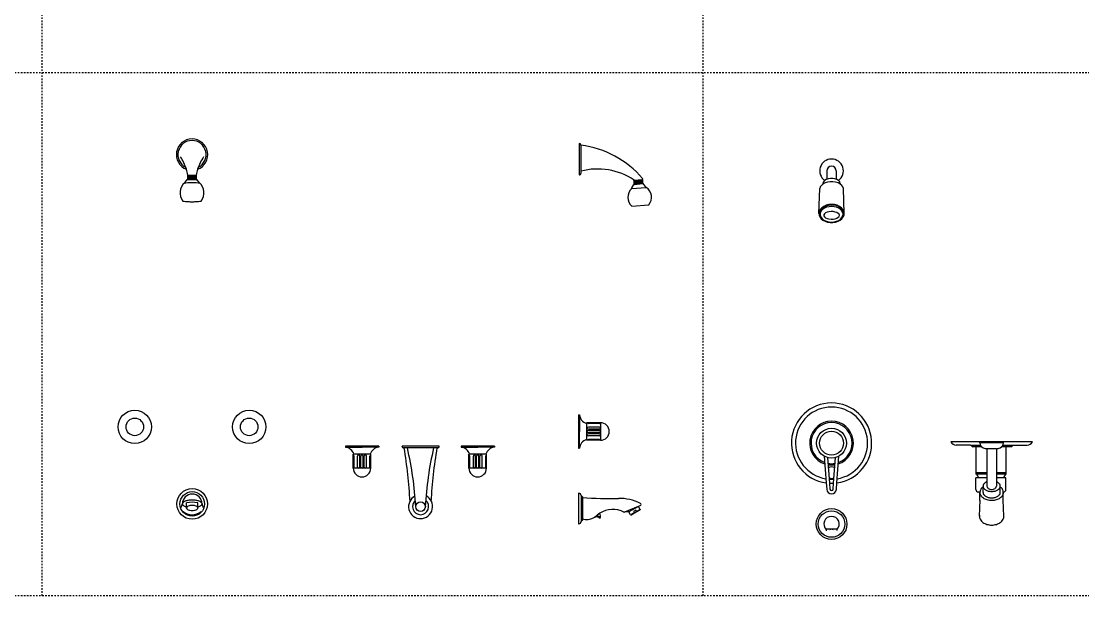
# Model space of a CAD drawing. Header units: inches. Extents: x -292 to 2932, y -132 to 3398.
# Drawn here: x 478.2 to 547.8, y 1020.4 to 1058.1 of the extents above; entities that cross this region are included whole.
import ezdxf

# ---------------------------------------------------------------- set-up
doc = ezdxf.new("R2010")
doc.units = ezdxf.units.IN
doc.header["$MEASUREMENT"] = 0
doc.linetypes.add('CENTER', pattern=[2, 1.25, -0.25, 0.25, -0.25])
doc.linetypes.add('DASHDOT2', pattern=[0.5, 0.25, -0.125, 0, -0.125])

# ---------------------------------------------------------------- blocks, each defined once
blk = doc.blocks.new('showerheads_and_shower_faucets')
at = {"color": 18, "linetype": 'DASHDOT2', "true_color": 0x000000, "transparency": 33554541}
for p, q in [((2675.8, 1080.2), (2675.8, 3386.4)), ((3776.8, 1080.2), (3776.8, 3386.4)), ((2675.8, 1080.2), (2675.8, 1950.5)), ((7423.1, 1080.2), (924.4, 1080.2))]:
    blk.add_line(p, q, dxfattribs=at)
at = {"color": 18, "true_color": 0x000000, "transparency": 33554541}
for p, q in [((3570.2, 1832.9), (3570.2, 1780.8)), ((3570.2, 1832.9), (3570.6, 1832.9)), ((3573.2, 1830.3), (3573.2, 1787)), ((3573.2, 1787), (3573.2, 1783.3)), ((2913.2, 1767.7), (2917.4, 1773.3)), ((2917.4, 1773.3), (2918.6, 1773.3)), ((2918.6, 1780.5), (2932.4, 1780.5)), ((2918.6, 1779.1), (2932.4, 1779.1)), ((2918.6, 1777.6), (2932.3, 1777.6)), ((2918.6, 1776.1), (2932.3, 1776.1)), ((2918.6, 1774.7), (2932.3, 1774.7)), ((2918.6, 1773.3), (2932.3, 1773.3)), ((2932.3, 1777.6), (2932.4, 1777.6)), ((2932.3, 1776.1), (2932.4, 1776.1)), ((2932.3, 1774.7), (2932.4, 1774.7)), ((2932.3, 1773.3), (2933.3, 1773.3)), ((2937.6, 1767.7), (2933.3, 1773.3)), ((3570.2, 1780.8), (3570.6, 1780.8)), ((3661.6, 1772.2), (3675.3, 1773.4)), ((3661.8, 1770.8), (3675.5, 1772)), ((3661.9, 1769.3), (3675.5, 1770.5)), ((3662, 1767.9), (3675.7, 1769)), ((3675.5, 1770.5), (3675.6, 1770.5)), ((3675.7, 1769), (3675.7, 1769.1)), ((3657.4, 1757.9), (3661.1, 1764.9)), ((3657.4, 1757.9), (3681.8, 1760)), ((3661.1, 1764.9), (3662.3, 1765)), ((3662.1, 1766.4), (3675.8, 1767.6)), ((3662.3, 1765), (3675.9, 1766.2)), ((3675.8, 1767.6), (3675.8, 1767.6)), ((3675.9, 1766.2), (3677, 1766.3)), ((3681.8, 1760), (3677, 1766.3)), ((3969.6, 1716.5), (3970.9, 1757.9)), ((3976.3, 1766.2), (3976.3, 1765.6)), ((4005, 1766.2), (4005, 1765.6)), ((4011.7, 1716.5), (4010.4, 1757.9)), ((3657.8, 1728.5), (3686.5, 1731)), ((3569.2, 1381.4), (3570.7, 1381.4)), ((3569.2, 1381.4), (3569.2, 1325.8)), ((3570.2, 1381.4), (3570.2, 1353.6)), ((3570.5, 1381.4), (3570.5, 1353.6)), ((3570.7, 1381.4), (3570.7, 1353.6)), ((3582.3, 1368.2), (3582.3, 1367.1)), ((3605.7, 1368.2), (3582.3, 1368.2)), ((3582.3, 1367.1), (3582.3, 1340.1)), ((3603.9, 1366.8), (3585.6, 1366.8)), ((3605.7, 1368.2), (3605.7, 1339)), ((3570.2, 1325.8), (3570.2, 1353.6)), ((3570.5, 1325.8), (3570.5, 1353.6)), ((3570.7, 1325.8), (3570.7, 1353.6)), ((3603.9, 1360.9), (3585.6, 1360.9)), ((3603.9, 1357.3), (3585.6, 1357.3)), ((3603.9, 1355.4), (3585.6, 1355.4)), ((3603.9, 1351.8), (3585.6, 1351.8)), ((3603.9, 1349.9), (3585.6, 1349.9)), ((3603.9, 1346.3), (3585.6, 1346.3)), ((3180.8, 1329.2), (3180.8, 1327.7)), ((3236.3, 1329.2), (3180.8, 1329.2)), ((3180.8, 1327.7), (3208.6, 1327.7)), ((3236.3, 1327.7), (3208.6, 1327.7)), ((3236.3, 1329.2), (3236.3, 1327.7)), ((3337, 1329.2), (3275.2, 1329.2)), ((3275.2, 1328.5), (3275.2, 1329.2)), ((3277, 1326.6), (3278.2, 1326.6)), ((3278.2, 1326.6), (3277.1, 1326.6)), ((3333.8, 1326.6), (3278.2, 1326.6)), ((3335, 1326.6), (3333.8, 1326.6)), ((3337, 1328.5), (3337, 1329.2)), ((3429.1, 1329.2), (3373.6, 1329.2)), ((3373.6, 1329.2), (3373.6, 1327.7)), ((3373.6, 1327.7), (3401.3, 1327.7)), ((3429.1, 1327.7), (3401.3, 1327.7)), ((3429.1, 1329.2), (3429.1, 1327.7)), ((3582.3, 1340.1), (3582.3, 1339)), ((3605.7, 1339), (3582.3, 1339)), ((3603.9, 1340.4), (3585.6, 1340.4)), ((4325.3, 1336.4), (4189.3, 1336.4)), ((4221.9, 1330.9), (4198.2, 1330.9)), ((4221.9, 1330.9), (4223.5, 1330.9)), ((4223.5, 1330.9), (4238.5, 1330.9)), ((4231.2, 1328.4), (4225.7, 1328.4)), ((4231.2, 1284.6), (4231.2, 1328.4)), ((4240.4, 1328.4), (4231.2, 1328.4)), ((4237.6, 1334.9), (4237.6, 1336.4)), ((4275.1, 1334.9), (4239.5, 1334.9)), ((4281.2, 1328.4), (4274.2, 1328.4)), ((4276, 1330.9), (4292.5, 1330.9)), ((4277, 1334.9), (4277, 1336.4)), ((4281.2, 1284.6), (4281.2, 1328.4)), ((4290.3, 1328.4), (4281.2, 1328.4)), ((4292.5, 1330.9), (4316.3, 1330.9)), ((3194, 1292.7), (3194, 1316)), ((3195, 1316), (3194, 1316)), ((3222.1, 1316), (3195, 1316)), ((3195.3, 1294.5), (3195.3, 1312.8)), ((3201.2, 1294.5), (3201.2, 1312.8)), ((3204.9, 1294.5), (3204.9, 1312.8)), ((3206.7, 1294.5), (3206.7, 1312.8)), ((3210.4, 1294.5), (3210.4, 1312.8)), ((3212.3, 1294.5), (3212.3, 1312.8)), ((3215.9, 1294.5), (3215.9, 1312.8)), ((3221.8, 1294.5), (3221.8, 1312.8)), ((3223.2, 1316), (3222.1, 1316)), ((3223.2, 1292.7), (3223.2, 1316)), ((3386.7, 1292.7), (3386.7, 1316)), ((3387.8, 1316), (3386.7, 1316)), ((3414.9, 1316), (3387.8, 1316)), ((3388.1, 1294.5), (3388.1, 1312.8)), ((3394, 1294.5), (3394, 1312.8)), ((3397.7, 1294.5), (3397.7, 1312.8)), ((3399.5, 1294.5), (3399.5, 1312.8)), ((3403.2, 1294.5), (3403.2, 1312.8)), ((3405, 1294.5), (3405, 1312.8)), ((3408.7, 1294.5), (3408.7, 1312.8)), ((3414.6, 1294.5), (3414.6, 1312.8)), ((3415.9, 1316), (3414.9, 1316)), ((3415.9, 1292.7), (3415.9, 1316)), ((3569.2, 1325.8), (3570.7, 1325.8)), ((4249.4, 1324.9), (4249.4, 1262.8)), ((4265.2, 1324.9), (4249.4, 1324.9)), ((4265.2, 1324.9), (4265.2, 1262.8)), ((3223.2, 1292.7), (3194, 1292.7)), ((3415.9, 1292.7), (3386.7, 1292.7)), ((4235.3, 1276.4), (4231, 1276.4)), ((4231, 1274.5), (4231, 1276.4)), ((4231, 1256.9), (4231, 1274.5)), ((4231.2, 1282.8), (4231.2, 1284.6)), ((4249.4, 1284.6), (4231.2, 1284.6)), ((4249.4, 1282.6), (4231.4, 1282.6)), ((4249.4, 1276.4), (4235.3, 1276.4)), ((4281.2, 1284.6), (4265.2, 1284.6)), ((4281.1, 1282.6), (4265.2, 1282.6)), ((4277.1, 1276.4), (4265.2, 1276.4)), ((4281, 1276.4), (4277.1, 1276.4)), ((4279, 1284.6), (4281, 1284.6)), ((4281, 1256.9), (4281, 1276.4)), ((4281.2, 1282.8), (4281.2, 1284.6)), ((4242.9, 1252.1), (4242.9, 1262.8)), ((4271.6, 1252.1), (4271.6, 1262.8)), ((3569.2, 1251), (3569.2, 1199.9)), ((3569.2, 1251), (3569.5, 1251)), ((3573.5, 1246.9), (3573.5, 1245.9)), ((3573.5, 1245.9), (3573.5, 1205)), ((3573.5, 1245.9), (3574.7, 1245.9)), ((3575.7, 1244.9), (3575.7, 1243.9)), ((3575.7, 1243.9), (3575.7, 1208.1)), ((4236, 1252.9), (4235, 1252.9)), ((4237.9, 1252.9), (4236, 1252.9)), ((4236.9, 1212.6), (4237.9, 1239.3)), ((4237.8, 1238.7), (4237.8, 1252.4)), ((4277, 1252.9), (4276.7, 1252.9)), ((4276.7, 1238.7), (4276.7, 1252.4)), ((4277.7, 1212.6), (4276.7, 1239.3)), ((2916.4, 1226.3), (2916.4, 1235.1)), ((2935, 1226.3), (2935, 1235.1)), ((3646.1, 1219.9), (3669, 1229.1)), ((3669.1, 1229), (3653, 1219.7)), ((3671.9, 1224), (3655.8, 1214.8)), ((3671.7, 1223), (3656.9, 1214.5)), ((3669, 1229.1), (3672, 1230.3)), ((3671.9, 1224), (3669.1, 1229)), ((3671.9, 1224), (3671.7, 1223)), ((3573.5, 1205), (3574.7, 1205)), ((3573.5, 1205), (3573.5, 1204)), ((3575.7, 1208.1), (3575.7, 1206.1)), ((3645.4, 1219.6), (3646.1, 1219.9)), ((3655.8, 1214.8), (3653, 1219.7)), ((3655.8, 1214.8), (3656.9, 1214.5)), ((3569.2, 1199.9), (3569.5, 1199.9)), ((3999.6, 1191.3), (3981.7, 1191.3)), ((3981.7, 1191.3), (3981.7, 1188.1)), ((3999.6, 1191.3), (3999.7, 1191.3))]:
    blk.add_line(p, q, dxfattribs=at)
at = {"color": 18, "linetype": 'Continuous', "true_color": 0x000000, "transparency": 33554541}
for p, q in [((3982.8, 1787.5), (3982.8, 1773.6)), ((3998.5, 1787.5), (3998.5, 1773.6))]:
    blk.add_line(p, q, dxfattribs=at)
at = {"color": 18, "linetype": 'CENTER', "true_color": 0x000000, "transparency": 33554541}
blk.add_line((3999.6, 1191.3), (3999.6, 1188.1), dxfattribs=at)
at = {"color": 18, "linetype": 'DASHDOT2', "true_color": 0x000000, "transparency": 33554541}
blk.add_lwpolyline([(7423.1, 1950.5), (925.3, 1950.5)], dxfattribs=at)
at = {"color": 18, "true_color": 0x000000, "transparency": 33554541}
for points in [[(2909.9, 1737.3, 0.187151), (2910.1, 1737.2, 0.028085), (2914.4, 1736.6, 0.011824), (2919, 1736.3, 0.008386), (2925.4, 1736.2, 0.008386), (2931.8, 1736.3, 0.011824), (2936.3, 1736.6, 0.028085), (2940.6, 1737.2, 0.190394), (2940.8, 1737.3, 0.358709)], [(3278.2, 1326.6, -0.02704), (3288, 1237.2, 0.214334)], [(3324, 1237.4, -0.026977), (3333.8, 1326.6)], [(3978.5, 1312.6), (3981.8, 1268.1, 0.944564)], [(3984, 1310.3), (3987.2, 1267.6, 0.956303)], [(3981.8, 1268.1), (3982.5, 1257.5, 0.944564), (3998.7, 1257.5), (3999.5, 1268.1)], [(3987.2, 1267.6), (3987.9, 1257.8, 0.956303), (3993.4, 1257.8), (3994.1, 1267.6)], [(4242.9, 1261.6, 0.094418), (4239.2, 1257.3, 0.133548), (4237.8, 1252.4, 0.133548)], [(4249.4, 1270.2, 0.039995), (4247.1, 1269, 0.107103), (4243.9, 1265.9, 0.148564), (4242.9, 1262.8, 0.148564), (4243.9, 1259.6, 0.107103), (4247.1, 1256.5, 0.075942), (4251.5, 1254.6, 0.062803), (4257.3, 1253.9, 0.062803), (4263, 1254.6, 0.075942), (4267.4, 1256.5, 0.107103), (4270.7, 1259.6, 0.148564), (4271.6, 1262.8, 0.148564), (4270.7, 1265.9, 0.107103), (4267.4, 1269, 0.039995), (4265.2, 1270.2, 0.062803)], [(4249.4, 1262.8, 0.133256), (4249.9, 1260.7, 0.106756), (4251.7, 1258.8, 0.082828), (4254.2, 1257.6, 0.071352), (4257.3, 1257.2, 0.071352), (4260.4, 1257.6, 0.082828), (4262.9, 1258.8, 0.106756), (4264.6, 1260.7, 0.133256), (4265.2, 1262.8, 0.133256)], [(4276.7, 1252.4, 0.133548), (4275.4, 1257.3, 0.094418), (4271.6, 1261.6, 0.082694)], [(2935, 1227.9, 0.024988), (2937.3, 1228.7, 0.095305), (2941.2, 1231.1, 0.209441), (2942.1, 1233.1, 0.209441), (2941.2, 1235.1, 0.095305), (2937.3, 1237.6, 0.052039), (2932.4, 1238.9, 0.039253), (2925.7, 1239.4, 0.039253), (2919, 1238.9, 0.052039), (2914.1, 1237.6, 0.095305), (2910.1, 1235.1, 0.209441), (2909.3, 1233.1, 0.209441)], [(4257.3, 1238.7, -0.071174), (4249.6, 1239.8, -0.082694), (4243.5, 1242.7, -0.106779), (4239.2, 1247.4, -0.133548), (4237.8, 1252.4, -0.133548)], [(4242.9, 1252.1, 0.148564), (4243.9, 1249, 0.107103), (4247.1, 1245.9, 0.075942), (4251.5, 1244, 0.062803), (4257.3, 1243.3, 0.062803), (4263, 1244, 0.075942), (4267.4, 1245.9, 0.107103), (4270.7, 1249, 0.148564), (4271.6, 1252.1, 0.148564)], [(4276.7, 1252.4, -0.133548), (4275.4, 1247.4, -0.106779), (4271, 1242.7, -0.082694), (4265, 1239.8, -0.071174), (4257.3, 1238.7, -0.071174)], [(2909.3, 1233.1, 0.209441), (2910.1, 1231.1, 0.095305), (2914.1, 1228.7, 0.024988), (2916.4, 1227.9, 0.039253)], [(4236.9, 1214.4, 0.028698), (4236.9, 1213.1, 0.127637), (4238.3, 1207.5, 0.106176), (4242.8, 1202.3, 0.085408), (4249.2, 1199.1, 0.074908), (4257.3, 1197.9, 0.074908), (4265.3, 1199.1, 0.085408), (4271.7, 1202.3, 0.106176), (4276.2, 1207.5, 0.127637), (4277.7, 1213.1, 0.028698), (4277.6, 1214.4, 0.106176)]]:
    blk.add_lwpolyline(points, format="xyb", dxfattribs=at)
for points in [[(3994.1, 1267.6), (3997.3, 1310.3)], [(3999.5, 1268.1), (4002.8, 1312.6)]]:
    blk.add_lwpolyline(points, dxfattribs=at)
blk.add_lwpolyline([(2925.7, 1230.6, 0.046624), (2921.9, 1230.2, 0.060274), (2919.1, 1229.3, 0.101682), (2916.9, 1227.7, 0.1867), (2916.4, 1226.3, 0.1867), (2916.9, 1224.9, 0.101682), (2919.1, 1223.4, 0.060274), (2921.9, 1222.5, 0.046624), (2925.7, 1222.1, 0.046624), (2929.4, 1222.5, 0.060274), (2932.2, 1223.4, 0.101682), (2934.4, 1224.9, 0.1867), (2935, 1226.3, 0.1867), (2934.4, 1227.7, 0.101682), (2932.2, 1229.3, 0.060274), (2929.4, 1230.2, 0.046624)], format="xyb", close=True, dxfattribs=at)
blk.add_lwpolyline([(3660.5, 1220.5), (3661.8, 1218.2), (3666.1, 1220.7), (3664.8, 1222.9)], close=True, dxfattribs=at)
at = {"color": 18, "linetype": 'Continuous', "true_color": 0x000000, "transparency": 33554541}
for points in [[(3979.1, 1771.5, 0), (3977, 1769, 0), (3976.3, 1766.2, 0)], [(4005, 1765.6, 0), (4001.5, 1767.5, 0), (3997.4, 1768.8, 0), (3992.9, 1769.4, 0), (3988.4, 1769.4, 0), (3983.9, 1768.8, 0), (3979.8, 1767.5, 0), (3976.3, 1765.6, 0)], [(4002.2, 1771.5, 0), (3999.5, 1773.2, 0), (3996.2, 1774.4, 0), (3992.5, 1775, 0), (3988.7, 1775, 0), (3985.1, 1774.4, 0), (3981.8, 1773.2, 0), (3979.1, 1771.5, 0)], [(4005, 1766.2, 0), (4004.3, 1769, 0), (4002.2, 1771.5, 0)], [(3976.3, 1765.6, 0), (3973.6, 1763.3, 0), (3971.8, 1760.7, 0), (3970.9, 1757.9, 0)], [(4010.4, 1757.9, 0), (4009.5, 1760.7, 0), (4007.7, 1763.3, 0), (4005, 1765.6, 0)], [(3969.6, 1717.2, 0), (3969.9, 1714, 0), (3971.2, 1710.8, 0), (3973.3, 1707.9, 0), (3976.3, 1705.5, 0), (3979.9, 1703.5, 0), (3984, 1702.1, 0), (3988.4, 1701.4, 0), (3992.9, 1701.4, 0), (3997.3, 1702.1, 0), (4001.4, 1703.5, 0), (4005, 1705.5, 0), (4008, 1707.9, 0), (4010.1, 1710.8, 0), (4011.4, 1714, 0), (4011.6, 1717.2, 0)], [(3970.4, 1716.3, 0), (3970.9, 1713.2, 0), (3972.3, 1710.3, 0), (3974.5, 1707.6, 0), (3977.5, 1705.4, 0), (3981.2, 1703.6, 0), (3985.2, 1702.5, 0), (3989.5, 1702, 0), (3993.9, 1702.2, 0), (3998.1, 1703, 0), (4002, 1704.4, 0), (4005.3, 1706.5, 0), (4008, 1708.9, 0), (4009.8, 1711.7, 0), (4010.8, 1714.8, 0), (4010.8, 1717.9, 0), (4009.8, 1720.9, 0), (4008, 1723.7, 0), (4005.3, 1726.2, 0), (4002, 1728.2, 0), (3998.1, 1729.6, 0), (3993.9, 1730.5, 0), (3989.5, 1730.6, 0), (3985.2, 1730.1, 0), (3981.2, 1729, 0), (3977.5, 1727.2, 0), (3974.5, 1725, 0), (3972.3, 1722.3, 0), (3970.9, 1719.4, 0), (3970.4, 1716.3, 0)], [(3971.4, 1715.3, 0), (3971.9, 1712.4, 0), (3973.3, 1709.7, 0), (3975.6, 1707.2, 0), (3978.6, 1705.1, 0), (3982.3, 1703.6, 0), (3986.4, 1702.6, 0), (3990.6, 1702.3, 0), (3994.9, 1702.6, 0), (3999, 1703.6, 0), (4002.7, 1705.1, 0), (4005.7, 1707.2, 0), (4008, 1709.7, 0), (4009.4, 1712.4, 0), (4009.9, 1715.3, 0), (4009.4, 1718.2, 0), (4008, 1720.9, 0), (4005.7, 1723.3, 0), (4002.7, 1725.4, 0), (3999, 1726.9, 0), (3994.9, 1727.9, 0), (3990.6, 1728.2, 0), (3986.4, 1727.9, 0), (3982.3, 1726.9, 0), (3978.6, 1725.4, 0), (3975.6, 1723.3, 0), (3973.3, 1720.9, 0), (3971.9, 1718.2, 0), (3971.4, 1715.3, 0)]]:
    blk.add_polyline3d(points, dxfattribs=at)
at = {"color": 18, "true_color": 0x000000, "transparency": 33554541}
for points in [[(4011.7, 1716.5, 0), (4011.1, 1719.9, 0), (4009.6, 1723.1, 0), (4007.1, 1726, 0), (4003.7, 1728.4, 0), (3999.8, 1730.2, 0), (3995.3, 1731.4, 0), (3990.6, 1731.7, 0), (3986, 1731.4, 0), (3981.5, 1730.2, 0), (3977.5, 1728.4, 0), (3974.2, 1726, 0), (3971.7, 1723.1, 0), (3970.2, 1719.9, 0), (3969.6, 1716.5, 0)], [(4003.6, 1713.5, 0), (4003.1, 1715.2, 0), (4001.7, 1716.7, 0), (3999.5, 1718, 0), (3996.6, 1719, 0), (3993.3, 1719.6, 0), (3989.8, 1719.7, 0), (3986.3, 1719.4, 0), (3983.2, 1718.6, 0), (3980.6, 1717.4, 0), (3978.8, 1716, 0), (3977.8, 1714.3, 0), (3977.8, 1712.6, 0), (3978.8, 1711, 0), (3980.6, 1709.5, 0), (3983.2, 1708.4, 0), (3986.3, 1707.6, 0), (3989.8, 1707.2, 0), (3993.3, 1707.3, 0), (3996.6, 1707.9, 0), (3999.5, 1708.9, 0), (4001.7, 1710.2, 0), (4003.1, 1711.8, 0), (4003.6, 1713.5, 0)]]:
    blk.add_polyline3d(points, dxfattribs=at)
for centre, radius in [((2830.1, 1361.3), 27.8), ((3020.7, 1361.3), 27.8), ((2830.1, 1361.3), 14.6), ((3020.7, 1361.3), 14.6), ((3990.6, 1334.3), 24.9), ((3990.6, 1334.3), 19.9), ((2925.7, 1233.1), 25.5), ((2925.7, 1233.1), 20.4), ((3306.1, 1228.6), 7.96), ((3990.6, 1199.6), 25.6), ((3990.6, 1199.6), 22.1)]:
    blk.add_circle(centre, radius, dxfattribs=at)
for centre, radius, start, end in [((2925.4, 1814.5), 26.1, 291.0535, 248.9465), ((2925.4, 1814.5), 23.5, 296.5692, 243.4308), ((3570.6, 1830.3), 2.55, 0, 90), ((3551.2, 1667.3), 164.6, 40.7238, 82.3246), ((2833.1, 1763), 87.3, 18.1279, 33.2621), ((3017.7, 1763), 87.3, 146.7379, 161.8721), ((3990.6, 1787.5), 19.7, 305.7317, 234.2683), ((2833.1, 1763), 87.3, 11.5644, 18.1279), ((3017.7, 1763), 87.3, 161.8721, 168.4356), ((3600.8, 1680.6), 110, 56.4132, 104.5532), ((2918.6, 1779.8), 0.729, 90, 270), ((2918.6, 1778.3), 0.729, 90, 270), ((2918.6, 1776.9), 0.729, 90, 270), ((2918.6, 1775.4), 0.729, 90, 270), ((2918.6, 1774), 0.729, 90, 270), ((2932.3, 1778.3), 0.729, 270, 90), ((2932.3, 1776.9), 0.729, 270, 90), ((2932.3, 1775.4), 0.729, 270, 90), ((2932.3, 1774), 0.729, 270, 90), ((2932.4, 1779.8), 0.729, 270, 90), ((3570.6, 1783.3), 2.55, 270, 0), ((3661.7, 1771.5), 0.729, 95, 275), ((3661.8, 1770), 0.729, 95, 275), ((3661.9, 1768.6), 0.729, 95, 275), ((3675.3, 1774.1), 0.729, 270, 40.7238), ((3675.4, 1772.7), 0.729, 275, 95), ((3675.5, 1771.2), 0.729, 275, 95), ((3675.6, 1769.8), 0.729, 275, 95), ((3675.7, 1768.3), 0.729, 275, 95), ((2927.7, 1750.8), 22.3, 130.685, 217.2325), ((2925.2, 1687), 80.7, 80.2698, 99.4461), ((2923.1, 1750.8), 22.3, 322.7635, 49.2906), ((3671, 1743.4), 19.8, 133.041, 228.4229), ((3662.1, 1767.1), 0.729, 95, 275), ((3662.2, 1765.7), 0.729, 95, 275), ((3675.8, 1766.9), 0.729, 275, 95), ((3671, 1743.4), 19.8, 321.5771, 56.959), ((3990.6, 1334.3), 66.8, 277.6449, 262.3551), ((3587.6, 1383.4), 17.1, 186.755, 251.9142), ((3990.6, 1334.3), 60, 279.0172, 260.9828), ((3585.6, 1368.7), 1.82, 194.7683, 270), ((3603.9, 1368.7), 1.82, 270, 345.2317), ((3605.7, 1353.6), 14.6, 270, 90), ((3990.6, 1334.3), 36.4, 287.9279, 252.0721), ((3990.6, 1334.3), 34.2, 289.4457, 250.5543), ((3585.6, 1359.1), 1.82, 90, 270), ((3585.6, 1353.6), 1.82, 90, 270), ((3585.6, 1348.1), 1.82, 90, 270), ((3603.9, 1359.1), 1.82, 270, 90), ((3603.9, 1353.6), 1.82, 270, 90), ((3603.9, 1348.1), 1.82, 270, 90), ((3178.8, 1310.7), 17.1, 18.0858, 83.245), ((3238.4, 1310.7), 17.1, 96.755, 161.9142), ((3277.1, 1328.5), 1.95, 180, 270), ((2715.8, 1195.8), 583.2, 3.2215, 12.9553), ((3896.2, 1196.5), 583.1, 167.1087, 176.844), ((3335, 1328.5), 1.95, 270, 0), ((3371.5, 1310.7), 17.1, 18.0858, 83.245), ((3431.1, 1310.7), 17.1, 96.755, 161.9142), ((3587.6, 1323.8), 17.1, 108.0858, 173.245), ((3585.6, 1338.6), 1.82, 90, 165.2317), ((3603.9, 1338.6), 1.82, 14.7683, 90), ((4198.2, 1340.9), 10, 206.7437, 270), ((4229.3, 1333.7), 6.47, 206.3396, 236.1311), ((4246.7, 1334.9), 9.1, 180, 247.9395), ((4250.8, 1342.8), 17.9, 245.2145, 265.6169), ((4263.8, 1342.8), 17.9, 274.3831, 294.7855), ((4267.9, 1334.9), 9.1, 292.0605, 0), ((4286.7, 1333.7), 6.47, 303.8934, 333.7422), ((4316.3, 1340.9), 10, 270, 333.2563), ((3193.5, 1312.8), 1.82, 0, 75.2317), ((3203.1, 1312.8), 1.82, 0, 180), ((3208.6, 1312.8), 1.82, 0, 180), ((3214.1, 1312.8), 1.82, 0, 180), ((3223.6, 1312.8), 1.82, 104.7683, 180), ((3386.3, 1312.8), 1.82, 0, 75.2317), ((3395.8, 1312.8), 1.82, 0, 180), ((3401.3, 1312.8), 1.82, 0, 180), ((3406.8, 1312.8), 1.82, 0, 180), ((3416.4, 1312.8), 1.82, 104.7683, 180), ((3193.5, 1294.5), 1.82, 284.7683, 0), ((3208.6, 1292.7), 14.6, 180, 0), ((3203.1, 1294.5), 1.82, 180, 0), ((3208.6, 1294.5), 1.82, 180, 0), ((3214.1, 1294.5), 1.82, 180, 0), ((3223.6, 1294.5), 1.82, 180, 255.2317), ((3386.3, 1294.5), 1.82, 284.7683, 0), ((3401.3, 1292.7), 14.6, 180, 0), ((3395.8, 1294.5), 1.82, 180, 0), ((3401.3, 1294.5), 1.82, 180, 0), ((3406.8, 1294.5), 1.82, 180, 0), ((3416.4, 1294.5), 1.82, 180, 255.2317), ((3990.6, 1334.3), 34.2, 260.0453, 279.9547), ((3990.6, 1334.3), 36.4, 260.9168, 279.0832), ((3990.6, 1285.1), 9.62, 56.2104, 123.7896), ((3990.6, 1285.1), 9.62, 244.6966, 295.3034), ((3990.6, 1334.3), 60, 266.2122, 273.7878), ((4231.5, 1282.8), 0.3, 180, 236.0865), ((4226.2, 1274.8), 9.33, 9.6802, 56.0865), ((4286.3, 1274.8), 9.33, 123.9135, 170.3198), ((4280.9, 1282.8), 0.3, 303.9135, 0), ((3990.6, 1334.3), 66.8, 267.0353, 272.9647), ((4235, 1256.9), 4, 180, 270), ((4277, 1256.9), 4, 270, 0), ((2925.7, 1233.1), 16.4, 0, 180), ((3306.1, 1228.6), 20, 117.5212, 154.5197), ((3306.1, 1228.6), 13.4, 130.0709, 49.9909), ((3306.1, 1228.6), 20, 26.1469, 62.5416), ((3569.5, 1246.9), 4.08, 0, 90), ((3574.7, 1244.9), 1.02, 0, 90), ((3624.1, 1810.6), 568.7, 265.1216, 271.1899), ((3637.9, 1166.7), 75.5, 62.9978, 91.789), ((2869.5, 1241.3), 40.5, 339.765, 348.3858), ((2925.6, 1238.3), 23.3, 229.4849, 310.0323), ((2925.7, 1186.8), 49.1, 79.1088, 100.8912), ((2981.8, 1241.3), 40.5, 191.6142, 200.235), ((3306.1, 1228.6), 20, 154.5197, 26.1469), ((3626.6, 1181.8), 42, 64.2261, 121.6655), ((3649.2, 1200.1), 20, 79.0097, 98.6561), ((3671.2, 1232.2), 2.04, 291.8894, 62.9978), ((3569.5, 1204), 4.08, 270, 0), ((3574.7, 1206.1), 1.02, 270, 0), ((3582.8, 1232.4), 25.3, 253.6484, 296.4027), ((3599.3, 1202.5), 8.88, 46.7948, 125.5141), ((3626.6, 1181.8), 42, 121.6655, 137.1282), ((3600.8, 1208.5), 4.26, 10.4003, 140.7455), ((3587.4, 1211.5), 18.2, 352.0058, 19.4665), ((3645.1, 1220.3), 0.729, 244.2261, 291.8894), ((3990.6, 1199.6), 12.8, 314.427, 225.573), ((3990.6, 1183.3), 7.51, 63.7155, 116.2845)]:
    blk.add_arc(centre, radius, start, end, dxfattribs=at)
at = {"color": 18, "linetype": 'Continuous', "true_color": 0x000000, "transparency": 33554541}
blk.add_arc((3990.6, 1787.5), 7.88, 0, 180, dxfattribs=at)

msp = doc.modelspace()

# ---------------------------------------------------------------- block references
at = {"transparency": 33554541, "xscale": 0.03937007874015748, "yscale": 0.03937007874015748, "zscale": 0.03937007874015748}
msp.add_blockref('showerheads_and_shower_faucets', (374.26515, 977.88024), dxfattribs=at)

doc.saveas('drawing.dxf')
